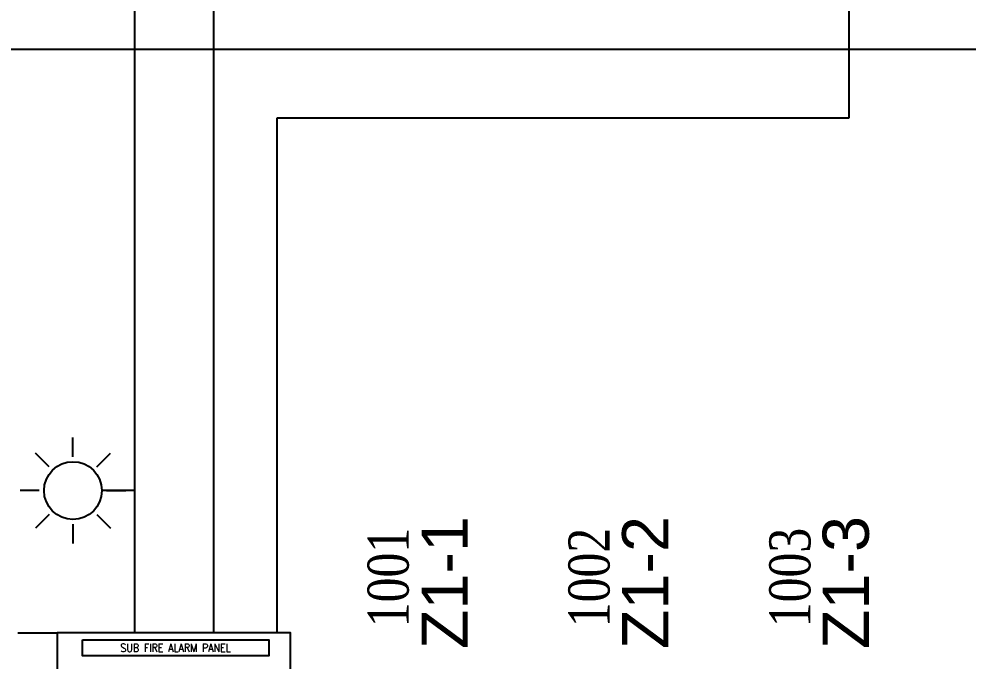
# Model space of a CAD drawing. Header units: millimetres. Extents: x 71430 to 138625, y 8510 to 33475.
# Drawn here: x 74824 to 79437, y 14359 to 17479 of the extents above; entities that cross this region are included whole.
import ezdxf
from ezdxf.enums import TextEntityAlignment as Align

# ---------------------------------------------------------------- set-up
doc = ezdxf.new("R2010")
doc.units = ezdxf.units.MM
doc.layers.add('A-FLOR-HRAL', color=8, linetype='Continuous', lineweight=18)
for name, color, linetype in [('ADRESS', 42, 'Continuous'), ('ARCHI', 135, 'Continuous'), ('M-_FA-ZONE NAME', 7, 'Continuous'), ('M-FIRE----_E-', 12, 'Continuous'), ('M-FIRECABLE_E-', 1, 'Continuous'), ('PANEL', 1, 'Continuous'), ('Text', 7, 'Continuous')]:
    doc.layers.add(name, color=color, linetype=linetype)
doc.styles.add('Arial', font='arial.ttf', dxfattribs={"height": 750})
doc.styles.add('ROMANT', font='romant.shx', dxfattribs={"width": 0.75})
doc.styles.add('TIME', font='times.ttf', dxfattribs={"width": 0.8})

# ---------------------------------------------------------------- blocks, each defined once
blk = doc.blocks.new('ACCLAIM ZP3 PANEL')
at = {"layer": 'A-FLOR-HRAL'}
blk.add_lwpolyline([(-602502.6, -43400.8), (-602092.6, -43400.8), (-602092.6, -42860.8), (-602502.6, -42860.8)], close=True, dxfattribs=at)
at = {"layer": 'PANEL'}
blk.add_lwpolyline([(-602092.6, -43400.8), (-602092.6, -42860.8), (-602502.6, -42860.8), (-602502.6, -43400.8)], dxfattribs=at)
at = {"layer": 'Text'}
blk.add_lwpolyline([(-602458.3, -42873), (-602131, -42873), (-602131, -42901.5), (-602458.3, -42901.5)], close=True, dxfattribs=at)
at = {"layer": 'Text', "color": 7, "style": 'ROMANT', "width": 0.85}
blk.add_text('SUB FIRE ALARM PANEL', height=14.3, dxfattribs=at).set_placement((-602294.6, -42887.2), align=Align.MIDDLE)
blk = doc.blocks.new('*U13')
at = {"layer": 'M-FIRE----_E-'}
blk.add_line((-33.1, -33.1), (33.1, 33.1), dxfattribs=at)
blk = doc.blocks.new('*U12')
at = {"layer": 'M-FIRE----_E-', "color": 0, "linetype": 'ByBlock', "lineweight": -2, "transparency": 16777216}
for p, rotation in [((31604, 13668.6), 45), ((31455.1, 13606.9), 90), ((31393.4, 13458), 135), ((31814.6, 13458), 315.0000000000001), ((31455.1, 13309.1), 180), ((31752.9, 13309.1), 270), ((31604, 13247.4), 225.0000000000001)]:
    blk.add_blockref('*U13', p, dxfattribs=dict(at, rotation=rotation))
blk.add_blockref('*U13', (31752.9, 13606.9), dxfattribs=at)
blk = doc.blocks.new('Strobe Light')
at = {"layer": 'M-FIRE----_E-'}
blk.add_circle((0, 0), 140.4, dxfattribs=at)
blk.add_blockref('*U12', (-31604, -13458), dxfattribs=at)

msp = doc.modelspace()

# ---------------------------------------------------------------- linework, layer by layer
at = {"layer": 'ARCHI'}
msp.add_line((71709.9, 17332.1), (104504.5, 17332.1), dxfattribs=at)
at = {"layer": 'M-FIRECABLE_E-'}
for p, q in [((75386.5, 14495.9), (75386.5, 33111.4)), ((75771.4, 14495.9), (75771.4, 32601.5)), ((78857.4, 19422.2), (78857.4, 16997)), ((78857.4, 16997), (76077.9, 16997)), ((76077.9, 16997), (76077.9, 14495.9)), ((75386.5, 15187.2), (75226.9, 15187.2)), ((74819.1, 14495.9), (75009.5, 14495.9))]:
    msp.add_line(p, q, dxfattribs=at)

# ---------------------------------------------------------------- block references
at = {"layer": 'A-FLOR-HRAL', "xscale": 2.768681856644227, "yscale": 2.768681856644227, "zscale": 2.768681856644227}
msp.add_blockref('ACCLAIM ZP3 PANEL', (1743147.5, 133164), dxfattribs=at)
at = {"layer": 'M-FIRE----_E-'}
msp.add_blockref('Strobe Light', (75086.5, 15187.2), dxfattribs=at)

# ---------------------------------------------------------------- texts
at = {"layer": 'ADRESS', "char_height": 200, "width": 1194.075, "attachment_point": 1, "rotation": 90, "style": 'TIME'}
for s, insert in [('1002', (77494.9, 14523)), ('1003', (78471.2, 14523)), ('1001', (76518.5, 14523))]:
    msp.add_mtext(s, dxfattribs=dict(at, insert=insert))
at = {"layer": 'M-_FA-ZONE NAME', "style": 'Arial'}
for s, p in [('Z1-1', (77005.8, 14417.3)), ('Z1-2', (77980.6, 14417.3)), ('Z1-3', (78955.3, 14417.3))]:
    msp.add_text(s, height=225, rotation=90, dxfattribs=at).set_placement(p)

doc.saveas('drawing.dxf')
